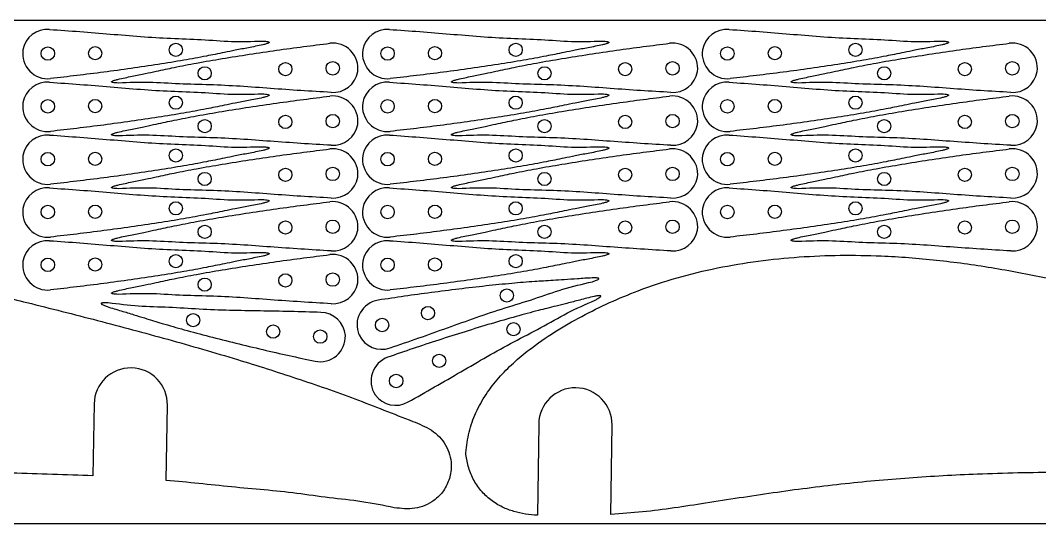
# Model space of a CAD drawing. Header units: millimetres. Extents: x 0 to 1016, y 0 to 152.
# Drawn here: x 208.1 to 517.1, y -0.1 to 152.3 of the extents above; entities that cross this region are included whole.
import ezdxf

# ---------------------------------------------------------------- set-up
doc = ezdxf.new("R2010")
doc.units = ezdxf.units.MM

msp = doc.modelspace()

# ---------------------------------------------------------------- linework, layer by layer
at = {"color": 7, "linetype": 'Continuous', "lineweight": 25}
for p, q in [((1016.02, 152.28), (0.02, 152.28)), ((230.47, 36.11), (230.13, 14.35)), ((252.34, 12.97), (252.7, 35.76)), ((365.26, 30.04), (364.89, 2.4)), ((387.12, 2.66), (387.48, 29.74)), ((0.02, -0.12), (1016.02, -0.12))]:
    msp.add_line(p, q, dxfattribs=at)
for centre, radius in [((255.27, 143.35), 2), ((358.27, 143.35), 2), ((461.27, 143.35), 2), ((216.44, 142.24), 2.04), ((230.81, 142.33), 2), ((319.44, 142.24), 2.04), ((333.81, 142.33), 2), ((422.44, 142.24), 2.04), ((436.81, 142.33), 2), ((288.45, 137.53), 2), ((302.82, 137.78), 2.04), ((391.45, 137.53), 2), ((405.82, 137.78), 2.04), ((494.45, 137.53), 2), ((508.82, 137.78), 2.04), ((264, 136.25), 2), ((367, 136.25), 2), ((470, 136.25), 2), ((216.44, 126.24), 2.04), ((230.81, 126.33), 2), ((255.27, 127.35), 2), ((319.44, 126.24), 2.04), ((333.81, 126.33), 2), ((358.27, 127.35), 2), ((422.44, 126.24), 2.04), ((436.81, 126.33), 2), ((461.27, 127.35), 2), ((302.82, 121.78), 2.04), ((405.82, 121.78), 2.04), ((508.82, 121.78), 2.04), ((264, 120.25), 2), ((288.45, 121.53), 2), ((367, 120.25), 2), ((391.45, 121.53), 2), ((470, 120.25), 2), ((494.45, 121.53), 2), ((216.44, 110.24), 2.04), ((230.81, 110.33), 2), ((255.27, 111.35), 2), ((319.44, 110.24), 2.04), ((333.81, 110.33), 2), ((358.27, 111.35), 2), ((422.44, 110.24), 2.04), ((436.81, 110.33), 2), ((461.27, 111.35), 2), ((264, 104.25), 2), ((288.45, 105.53), 2), ((302.82, 105.78), 2.04), ((367, 104.25), 2), ((391.45, 105.53), 2), ((405.82, 105.78), 2.04), ((470, 104.25), 2), ((494.45, 105.53), 2), ((508.82, 105.78), 2.04), ((216.44, 94.24), 2.04), ((230.81, 94.33), 2), ((255.27, 95.35), 2), ((319.44, 94.24), 2.04), ((333.81, 94.33), 2), ((358.27, 95.35), 2), ((422.44, 94.24), 2.04), ((436.81, 94.33), 2), ((461.27, 95.35), 2), ((264, 88.25), 2), ((288.45, 89.53), 2), ((302.82, 89.78), 2.04), ((367, 88.25), 2), ((391.45, 89.53), 2), ((405.82, 89.78), 2.04), ((470, 88.25), 2), ((494.45, 89.53), 2), ((508.82, 89.78), 2.04), ((255.27, 79.35), 2), ((358.27, 79.35), 2), ((216.44, 78.24), 2.04), ((230.81, 78.33), 2), ((319.44, 78.24), 2.04), ((333.81, 78.33), 2), ((264, 72.25), 2), ((288.45, 73.53), 2), ((302.82, 73.78), 2.04), ((355.59, 68.97), 2), ((331.69, 63.64), 2), ((260.49, 61.47), 2), ((317.78, 60.02), 2.04), ((284.73, 58.03), 2), ((357.59, 58.74), 2), ((299.02, 56.52), 2.04), ((335.06, 49.17), 2), ((322.04, 43.08), 2.04)]:
    msp.add_circle(centre, radius, dxfattribs=at)
for centre, radius, start, end in [((216.39, 141.96), 7.62, 85.548, 169.6925), ((319.39, 141.96), 7.62, 85.548, 169.6925), ((422.39, 141.96), 7.62, 85.548, 169.6925), ((302.82, 137.78), 7.62, 352.4568, 96.8628), ((405.82, 137.78), 7.62, 352.4568, 96.8628), ((508.82, 137.78), 7.62, 352.4568, 96.8628), ((216.44, 142.24), 7.62, 171.8465, 276.2525), ((319.44, 142.24), 7.62, 171.8465, 276.2525), ((422.44, 142.24), 7.62, 171.8465, 276.2525), ((302.86, 138.06), 7.62, 266.1583, 350.3028), ((405.86, 138.06), 7.62, 266.1583, 350.3028), ((508.86, 138.06), 7.62, 266.1583, 350.3028), ((216.39, 125.96), 7.62, 85.548, 169.6925), ((319.39, 125.96), 7.62, 85.548, 169.6925), ((422.39, 125.96), 7.62, 85.548, 169.6925), ((216.44, 126.24), 7.62, 171.8465, 276.2525), ((302.82, 121.78), 7.62, 352.4568, 96.8628), ((319.44, 126.24), 7.62, 171.8465, 276.2525), ((405.82, 121.78), 7.62, 352.4568, 96.8628), ((422.44, 126.24), 7.62, 171.8465, 276.2525), ((508.82, 121.78), 7.62, 352.4568, 96.8628), ((302.86, 122.06), 7.62, 266.1583, 350.3028), ((405.86, 122.06), 7.62, 266.1583, 350.3028), ((508.86, 122.06), 7.62, 266.1583, 350.3028), ((216.39, 109.96), 7.62, 85.548, 169.6925), ((319.39, 109.96), 7.62, 85.548, 169.6925), ((422.39, 109.96), 7.62, 85.548, 169.6925), ((216.44, 110.24), 7.62, 171.8465, 276.2525), ((302.82, 105.78), 7.62, 352.4568, 96.8628), ((319.44, 110.24), 7.62, 171.8465, 276.2525), ((405.82, 105.78), 7.62, 352.4568, 96.8628), ((422.44, 110.24), 7.62, 171.8465, 276.2525), ((508.82, 105.78), 7.62, 352.4568, 96.8628), ((302.86, 106.06), 7.62, 266.1583, 350.3028), ((405.86, 106.06), 7.62, 266.1583, 350.3028), ((508.86, 106.06), 7.62, 266.1583, 350.3028), ((216.39, 93.96), 7.62, 85.548, 169.6925), ((319.39, 93.96), 7.62, 85.548, 169.6925), ((422.39, 93.96), 7.62, 85.548, 169.6925), ((302.82, 89.78), 7.62, 352.4568, 96.8628), ((405.82, 89.78), 7.62, 352.4568, 96.8628), ((508.82, 89.78), 7.62, 352.4568, 96.8628), ((216.44, 94.24), 7.62, 171.8465, 276.2525), ((319.44, 94.24), 7.62, 171.8465, 276.2525), ((422.44, 94.24), 7.62, 171.8465, 276.2525), ((302.86, 90.06), 7.62, 266.1583, 350.3028), ((405.86, 90.06), 7.62, 266.1583, 350.3028), ((508.86, 90.06), 7.62, 266.1583, 350.3028), ((216.39, 77.96), 7.62, 85.548, 169.6925), ((319.39, 77.96), 7.62, 85.548, 169.6925), ((302.82, 73.78), 7.62, 352.4568, 96.8628), ((216.44, 78.24), 7.62, 171.8465, 276.2525), ((319.44, 78.24), 7.62, 171.8465, 276.2525), ((302.86, 74.06), 7.62, 266.1583, 350.3028), ((317.78, 60.02), 7.62, 98.7074, 203.1133), ((299.04, 56.23), 7.62, 4.6233, 88.7678), ((299.02, 56.52), 7.62, 258.0633, 2.4693), ((317.67, 60.28), 7.62, 205.2673, 289.4118), ((322.04, 43.08), 7.62, 109.1642, 213.5702), ((241.59, 35.93), 11.11, 359.1065, 179.1065), ((376.37, 29.89), 11.11, 359.2385, 179.2385), ((321.88, 43.32), 7.62, 215.7242, 299.8687)]:
    msp.add_arc(centre, radius, start, end, dxfattribs=at)
for points, knots in [([(216.98, 149.55), (220.05, 149.34), (226.18, 148.91), (235.37, 148.16), (244.55, 147.37), (253.76, 146.8), (262.97, 146.56), (272.17, 145.75), (278.31, 145.94), (281.39, 146.03)], [0, 0, 0, 0, 0.142858, 0.285744, 0.42862, 0.571443, 0.714311, 0.8572, 1, 1, 1, 1]), ([(319.98, 149.55), (323.05, 149.34), (329.18, 148.91), (338.37, 148.16), (347.55, 147.37), (356.76, 146.8), (365.97, 146.56), (375.17, 145.75), (381.31, 145.94), (384.39, 146.03)], [0, 0, 0, 0, 0.142858, 0.285744, 0.42862, 0.571443, 0.714311, 0.8572, 1, 1, 1, 1]), ([(422.98, 149.55), (426.05, 149.34), (432.18, 148.91), (441.37, 148.16), (450.55, 147.37), (459.76, 146.8), (468.97, 146.56), (478.17, 145.75), (484.31, 145.94), (487.39, 146.03)], [0, 0, 0, 0, 0.142858, 0.285744, 0.42862, 0.571443, 0.714311, 0.8572, 1, 1, 1, 1]), ([(281.39, 146.03), (281.73, 146.01), (282.3, 145.97), (282.98, 145.88), (283.33, 145.79), (283.45, 145.72), (283.49, 145.69), (283.51, 145.65), (283.52, 145.61), (283.51, 145.57), (283.47, 145.52), (283.35, 145.43), (283.07, 145.3), (282.48, 145.1), (280.52, 144.62), (277.38, 144.04), (273.5, 143.27), (270.14, 142.6), (267.23, 142.01), (263.13, 141.19), (257.39, 140.14), (249.77, 138.91), (241.68, 137.71), (233.45, 136.59), (225.31, 135.57), (219.93, 134.96), (217.27, 134.66)], [0, 0, 0, 0, 0.014883, 0.024704, 0.029496, 0.030305, 0.03096, 0.031495, 0.032087, 0.032711, 0.03348, 0.034448, 0.039297, 0.046514, 0.061787, 0.126211, 0.184328, 0.23255, 0.274164, 0.312459, 0.412926, 0.525948, 0.645765, 0.76632, 0.884288, 1, 1, 1, 1]), ([(237.91, 133.29), (237.57, 133.31), (237, 133.34), (236.32, 133.43), (235.97, 133.51), (235.84, 133.58), (235.81, 133.61), (235.78, 133.65), (235.77, 133.69), (235.79, 133.73), (235.82, 133.78), (235.94, 133.87), (236.22, 134), (236.81, 134.21), (238.77, 134.71), (241.9, 135.33), (245.77, 136.14), (249.12, 136.85), (252.03, 137.47), (256.11, 138.33), (261.84, 139.44), (269.45, 140.75), (277.53, 142.03), (285.74, 143.24), (293.88, 144.35), (299.25, 145.01), (301.91, 145.34)], [0, 0, 0, 0, 0.0148832, 0.0247036, 0.0294962, 0.0303048, 0.0309601, 0.031495, 0.0320868, 0.0327112, 0.0334803, 0.034448, 0.0392967, 0.0465143, 0.0617866, 0.1262107, 0.1843285, 0.2325499, 0.2741638, 0.3124586, 0.4129258, 0.5259483, 0.645765, 0.7663204, 0.8842882, 1, 1, 1, 1]), ([(384.39, 146.03), (384.73, 146.01), (385.3, 145.97), (385.98, 145.88), (386.33, 145.79), (386.45, 145.72), (386.49, 145.69), (386.51, 145.65), (386.52, 145.61), (386.51, 145.57), (386.47, 145.52), (386.35, 145.43), (386.07, 145.3), (385.48, 145.1), (383.52, 144.62), (380.38, 144.04), (376.5, 143.27), (373.14, 142.6), (370.23, 142.01), (366.13, 141.19), (360.39, 140.14), (352.77, 138.91), (344.68, 137.71), (336.45, 136.59), (328.31, 135.57), (322.93, 134.96), (320.27, 134.66)], [0, 0, 0, 0, 0.014883, 0.024704, 0.029496, 0.030305, 0.03096, 0.031495, 0.032087, 0.032711, 0.03348, 0.034448, 0.039297, 0.046514, 0.061787, 0.126211, 0.184328, 0.23255, 0.274164, 0.312459, 0.412926, 0.525948, 0.645765, 0.76632, 0.884288, 1, 1, 1, 1]), ([(340.91, 133.29), (340.57, 133.31), (340, 133.34), (339.32, 133.43), (338.97, 133.51), (338.84, 133.58), (338.81, 133.61), (338.78, 133.65), (338.77, 133.69), (338.79, 133.73), (338.82, 133.78), (338.94, 133.87), (339.22, 134), (339.81, 134.21), (341.77, 134.71), (344.9, 135.33), (348.77, 136.14), (352.12, 136.85), (355.03, 137.47), (359.11, 138.33), (364.84, 139.44), (372.45, 140.75), (380.53, 142.03), (388.74, 143.24), (396.88, 144.35), (402.25, 145.01), (404.91, 145.34)], [0, 0, 0, 0, 0.0148832, 0.0247036, 0.0294962, 0.0303048, 0.0309601, 0.031495, 0.0320868, 0.0327112, 0.0334803, 0.034448, 0.0392967, 0.0465143, 0.0617866, 0.1262107, 0.1843285, 0.2325499, 0.2741638, 0.3124586, 0.4129258, 0.5259483, 0.645765, 0.7663204, 0.8842882, 1, 1, 1, 1]), ([(487.39, 146.03), (487.73, 146.01), (488.3, 145.97), (488.98, 145.88), (489.33, 145.79), (489.45, 145.72), (489.49, 145.69), (489.51, 145.65), (489.52, 145.61), (489.51, 145.57), (489.47, 145.52), (489.35, 145.43), (489.07, 145.3), (488.48, 145.1), (486.52, 144.62), (483.38, 144.04), (479.5, 143.27), (476.14, 142.6), (473.23, 142.01), (469.13, 141.19), (463.39, 140.14), (455.77, 138.91), (447.68, 137.71), (439.45, 136.59), (431.31, 135.57), (425.93, 134.96), (423.27, 134.66)], [0, 0, 0, 0, 0.014883, 0.024704, 0.029496, 0.030305, 0.03096, 0.031495, 0.032087, 0.032711, 0.03348, 0.034448, 0.039297, 0.046514, 0.061787, 0.126211, 0.184328, 0.23255, 0.274164, 0.312459, 0.412926, 0.525948, 0.645765, 0.76632, 0.884288, 1, 1, 1, 1]), ([(443.91, 133.29), (443.57, 133.31), (443, 133.34), (442.32, 133.43), (441.97, 133.51), (441.84, 133.58), (441.81, 133.61), (441.78, 133.65), (441.77, 133.69), (441.79, 133.73), (441.82, 133.78), (441.94, 133.87), (442.22, 134), (442.81, 134.21), (444.77, 134.71), (447.9, 135.33), (451.77, 136.14), (455.12, 136.85), (458.03, 137.47), (462.11, 138.33), (467.84, 139.44), (475.45, 140.75), (483.53, 142.03), (491.74, 143.24), (499.88, 144.35), (505.25, 145.01), (507.91, 145.34)], [0, 0, 0, 0, 0.014883, 0.024704, 0.029496, 0.030305, 0.03096, 0.031495, 0.032087, 0.032711, 0.03348, 0.034448, 0.039297, 0.046514, 0.061787, 0.126211, 0.184328, 0.23255, 0.274164, 0.312459, 0.412926, 0.525948, 0.645765, 0.76632, 0.884288, 1, 1, 1, 1]), ([(216.98, 133.55), (220.05, 133.34), (226.18, 132.91), (235.37, 132.16), (244.55, 131.37), (253.76, 130.8), (262.97, 130.56), (272.17, 129.75), (278.31, 129.94), (281.39, 130.03)], [0, 0, 0, 0, 0.142858, 0.285744, 0.42862, 0.571443, 0.714311, 0.8572, 1, 1, 1, 1]), ([(302.35, 130.46), (299.28, 130.64), (293.15, 131), (283.95, 131.65), (274.76, 132.35), (265.55, 132.81), (256.33, 132.96), (247.13, 133.67), (240.98, 133.42), (237.91, 133.29)], [0, 0, 0, 0, 0.142858, 0.285744, 0.42862, 0.571443, 0.714311, 0.8572, 1, 1, 1, 1]), ([(319.98, 133.55), (323.05, 133.34), (329.18, 132.91), (338.37, 132.16), (347.55, 131.37), (356.76, 130.8), (365.97, 130.56), (375.17, 129.75), (381.31, 129.94), (384.39, 130.03)], [0, 0, 0, 0, 0.142858, 0.285744, 0.42862, 0.571443, 0.714311, 0.8572, 1, 1, 1, 1]), ([(405.35, 130.46), (402.28, 130.64), (396.15, 131), (386.95, 131.65), (377.76, 132.35), (368.55, 132.81), (359.33, 132.96), (350.13, 133.67), (343.98, 133.42), (340.91, 133.29)], [0, 0, 0, 0, 0.142858, 0.285744, 0.42862, 0.571443, 0.714311, 0.8572, 1, 1, 1, 1]), ([(422.98, 133.55), (426.05, 133.34), (432.18, 132.91), (441.37, 132.16), (450.55, 131.37), (459.76, 130.8), (468.97, 130.56), (478.17, 129.75), (484.31, 129.94), (487.39, 130.03)], [0, 0, 0, 0, 0.142858, 0.285744, 0.42862, 0.571443, 0.714311, 0.8572, 1, 1, 1, 1]), ([(508.35, 130.46), (505.28, 130.64), (499.15, 131), (489.95, 131.65), (480.76, 132.35), (471.55, 132.81), (462.33, 132.96), (453.13, 133.67), (446.98, 133.42), (443.91, 133.29)], [0, 0, 0, 0, 0.142858, 0.285744, 0.42862, 0.571443, 0.714311, 0.8572, 1, 1, 1, 1]), ([(281.39, 130.03), (281.73, 130.01), (282.3, 129.97), (282.98, 129.88), (283.33, 129.79), (283.45, 129.72), (283.49, 129.69), (283.51, 129.65), (283.52, 129.61), (283.51, 129.57), (283.47, 129.52), (283.35, 129.43), (283.07, 129.3), (282.48, 129.1), (280.52, 128.62), (277.38, 128.04), (273.5, 127.27), (270.14, 126.6), (267.23, 126.01), (263.13, 125.19), (257.39, 124.14), (249.77, 122.91), (241.68, 121.71), (233.45, 120.59), (225.31, 119.57), (219.93, 118.96), (217.27, 118.66)], [0, 0, 0, 0, 0.014883, 0.024704, 0.029496, 0.030305, 0.03096, 0.031495, 0.032087, 0.032711, 0.03348, 0.034448, 0.039297, 0.046514, 0.061787, 0.126211, 0.184328, 0.23255, 0.274164, 0.312459, 0.412926, 0.525948, 0.645765, 0.76632, 0.884288, 1, 1, 1, 1]), ([(384.39, 130.03), (384.73, 130.01), (385.3, 129.97), (385.98, 129.88), (386.33, 129.79), (386.45, 129.72), (386.49, 129.69), (386.51, 129.65), (386.52, 129.61), (386.51, 129.57), (386.47, 129.52), (386.35, 129.43), (386.07, 129.3), (385.48, 129.1), (383.52, 128.62), (380.38, 128.04), (376.5, 127.27), (373.14, 126.6), (370.23, 126.01), (366.13, 125.19), (360.39, 124.14), (352.77, 122.91), (344.68, 121.71), (336.45, 120.59), (328.31, 119.57), (322.93, 118.96), (320.27, 118.66)], [0, 0, 0, 0, 0.014883, 0.024704, 0.029496, 0.030305, 0.03096, 0.031495, 0.032087, 0.032711, 0.03348, 0.034448, 0.039297, 0.046514, 0.061787, 0.126211, 0.184328, 0.23255, 0.274164, 0.312459, 0.412926, 0.525948, 0.645765, 0.76632, 0.884288, 1, 1, 1, 1]), ([(487.39, 130.03), (487.73, 130.01), (488.3, 129.97), (488.98, 129.88), (489.33, 129.79), (489.45, 129.72), (489.49, 129.69), (489.51, 129.65), (489.52, 129.61), (489.51, 129.57), (489.47, 129.52), (489.35, 129.43), (489.07, 129.3), (488.48, 129.1), (486.52, 128.62), (483.38, 128.04), (479.5, 127.27), (476.14, 126.6), (473.23, 126.01), (469.13, 125.19), (463.39, 124.14), (455.77, 122.91), (447.68, 121.71), (439.45, 120.59), (431.31, 119.57), (425.93, 118.96), (423.27, 118.66)], [0, 0, 0, 0, 0.014883, 0.024704, 0.029496, 0.030305, 0.03096, 0.031495, 0.032087, 0.032711, 0.03348, 0.034448, 0.039297, 0.046514, 0.061787, 0.126211, 0.184328, 0.23255, 0.274164, 0.312459, 0.412926, 0.525948, 0.645765, 0.76632, 0.884288, 1, 1, 1, 1]), ([(237.91, 117.29), (237.57, 117.31), (237, 117.34), (236.32, 117.43), (235.97, 117.51), (235.84, 117.58), (235.81, 117.61), (235.78, 117.65), (235.77, 117.69), (235.79, 117.73), (235.82, 117.78), (235.94, 117.87), (236.22, 118), (236.81, 118.21), (238.77, 118.71), (241.9, 119.33), (245.77, 120.14), (249.12, 120.85), (252.03, 121.47), (256.11, 122.33), (261.84, 123.44), (269.45, 124.75), (277.53, 126.03), (285.74, 127.24), (293.88, 128.35), (299.25, 129.01), (301.91, 129.34)], [0, 0, 0, 0, 0.0148832, 0.0247036, 0.0294962, 0.0303048, 0.0309601, 0.031495, 0.0320868, 0.0327112, 0.0334803, 0.034448, 0.0392967, 0.0465143, 0.0617866, 0.1262107, 0.1843285, 0.2325499, 0.2741638, 0.3124586, 0.4129258, 0.5259483, 0.645765, 0.7663204, 0.8842882, 1, 1, 1, 1]), ([(340.91, 117.29), (340.57, 117.31), (340, 117.34), (339.32, 117.43), (338.97, 117.51), (338.84, 117.58), (338.81, 117.61), (338.78, 117.65), (338.77, 117.69), (338.79, 117.73), (338.82, 117.78), (338.94, 117.87), (339.22, 118), (339.81, 118.21), (341.77, 118.71), (344.9, 119.33), (348.77, 120.14), (352.12, 120.85), (355.03, 121.47), (359.11, 122.33), (364.84, 123.44), (372.45, 124.75), (380.53, 126.03), (388.74, 127.24), (396.88, 128.35), (402.25, 129.01), (404.91, 129.34)], [0, 0, 0, 0, 0.0148832, 0.0247036, 0.0294962, 0.0303048, 0.0309601, 0.031495, 0.0320868, 0.0327112, 0.0334803, 0.034448, 0.0392967, 0.0465143, 0.0617866, 0.1262107, 0.1843285, 0.2325499, 0.2741638, 0.3124586, 0.4129258, 0.5259483, 0.645765, 0.7663204, 0.8842882, 1, 1, 1, 1]), ([(443.91, 117.29), (443.57, 117.31), (443, 117.34), (442.32, 117.43), (441.97, 117.51), (441.84, 117.58), (441.81, 117.61), (441.78, 117.65), (441.77, 117.69), (441.79, 117.73), (441.82, 117.78), (441.94, 117.87), (442.22, 118), (442.81, 118.21), (444.77, 118.71), (447.9, 119.33), (451.77, 120.14), (455.12, 120.85), (458.03, 121.47), (462.11, 122.33), (467.84, 123.44), (475.45, 124.75), (483.53, 126.03), (491.74, 127.24), (499.88, 128.35), (505.25, 129.01), (507.91, 129.34)], [0, 0, 0, 0, 0.014883, 0.024704, 0.029496, 0.030305, 0.03096, 0.031495, 0.032087, 0.032711, 0.03348, 0.034448, 0.039297, 0.046514, 0.061787, 0.126211, 0.184328, 0.23255, 0.274164, 0.312459, 0.412926, 0.525948, 0.645765, 0.76632, 0.884288, 1, 1, 1, 1]), ([(216.98, 117.55), (220.05, 117.34), (226.18, 116.91), (235.37, 116.16), (244.55, 115.37), (253.76, 114.8), (262.97, 114.56), (272.17, 113.75), (278.31, 113.94), (281.39, 114.03)], [0, 0, 0, 0, 0.142858, 0.285744, 0.42862, 0.571443, 0.714311, 0.8572, 1, 1, 1, 1]), ([(302.35, 114.46), (299.28, 114.64), (293.15, 115), (283.95, 115.65), (274.76, 116.35), (265.55, 116.81), (256.33, 116.96), (247.13, 117.67), (240.98, 117.42), (237.91, 117.29)], [0, 0, 0, 0, 0.142858, 0.285744, 0.42862, 0.571443, 0.714311, 0.8572, 1, 1, 1, 1]), ([(319.98, 117.55), (323.05, 117.34), (329.18, 116.91), (338.37, 116.16), (347.55, 115.37), (356.76, 114.8), (365.97, 114.56), (375.17, 113.75), (381.31, 113.94), (384.39, 114.03)], [0, 0, 0, 0, 0.142858, 0.285744, 0.42862, 0.571443, 0.714311, 0.8572, 1, 1, 1, 1]), ([(405.35, 114.46), (402.28, 114.64), (396.15, 115), (386.95, 115.65), (377.76, 116.35), (368.55, 116.81), (359.33, 116.96), (350.13, 117.67), (343.98, 117.42), (340.91, 117.29)], [0, 0, 0, 0, 0.142858, 0.285744, 0.42862, 0.571443, 0.714311, 0.8572, 1, 1, 1, 1]), ([(422.98, 117.55), (426.05, 117.34), (432.18, 116.91), (441.37, 116.16), (450.55, 115.37), (459.76, 114.8), (468.97, 114.56), (478.17, 113.75), (484.31, 113.94), (487.39, 114.03)], [0, 0, 0, 0, 0.142858, 0.285744, 0.42862, 0.571443, 0.714311, 0.8572, 1, 1, 1, 1]), ([(508.35, 114.46), (505.28, 114.64), (499.15, 115), (489.95, 115.65), (480.76, 116.35), (471.55, 116.81), (462.33, 116.96), (453.13, 117.67), (446.98, 117.42), (443.91, 117.29)], [0, 0, 0, 0, 0.142858, 0.285744, 0.42862, 0.571443, 0.714311, 0.8572, 1, 1, 1, 1]), ([(281.39, 114.03), (281.73, 114.01), (282.3, 113.97), (282.98, 113.88), (283.33, 113.79), (283.45, 113.72), (283.49, 113.69), (283.51, 113.65), (283.52, 113.61), (283.51, 113.57), (283.47, 113.52), (283.35, 113.43), (283.07, 113.3), (282.48, 113.1), (280.52, 112.62), (277.38, 112.04), (273.5, 111.27), (270.14, 110.6), (267.23, 110.01), (263.13, 109.19), (257.39, 108.14), (249.77, 106.91), (241.68, 105.71), (233.45, 104.59), (225.31, 103.57), (219.93, 102.96), (217.27, 102.66)], [0, 0, 0, 0, 0.014883, 0.024704, 0.029496, 0.030305, 0.03096, 0.031495, 0.032087, 0.032711, 0.03348, 0.034448, 0.039297, 0.046514, 0.061787, 0.126211, 0.184328, 0.23255, 0.274164, 0.312459, 0.412926, 0.525948, 0.645765, 0.76632, 0.884288, 1, 1, 1, 1]), ([(237.91, 101.29), (237.57, 101.31), (237, 101.34), (236.32, 101.43), (235.97, 101.51), (235.84, 101.58), (235.81, 101.61), (235.78, 101.65), (235.77, 101.69), (235.79, 101.73), (235.82, 101.78), (235.94, 101.87), (236.22, 102), (236.81, 102.21), (238.77, 102.71), (241.9, 103.33), (245.77, 104.14), (249.12, 104.85), (252.03, 105.47), (256.11, 106.33), (261.84, 107.44), (269.45, 108.75), (277.53, 110.03), (285.74, 111.24), (293.88, 112.35), (299.25, 113.01), (301.91, 113.34)], [0, 0, 0, 0, 0.0148832, 0.0247036, 0.0294962, 0.0303048, 0.0309601, 0.031495, 0.0320868, 0.0327112, 0.0334803, 0.034448, 0.0392967, 0.0465143, 0.0617866, 0.1262107, 0.1843285, 0.2325499, 0.2741638, 0.3124586, 0.4129258, 0.5259483, 0.645765, 0.7663204, 0.8842882, 1, 1, 1, 1]), ([(384.39, 114.03), (384.73, 114.01), (385.3, 113.97), (385.98, 113.88), (386.33, 113.79), (386.45, 113.72), (386.49, 113.69), (386.51, 113.65), (386.52, 113.61), (386.51, 113.57), (386.47, 113.52), (386.35, 113.43), (386.07, 113.3), (385.48, 113.1), (383.52, 112.62), (380.38, 112.04), (376.5, 111.27), (373.14, 110.6), (370.23, 110.01), (366.13, 109.19), (360.39, 108.14), (352.77, 106.91), (344.68, 105.71), (336.45, 104.59), (328.31, 103.57), (322.93, 102.96), (320.27, 102.66)], [0, 0, 0, 0, 0.014883, 0.024704, 0.029496, 0.030305, 0.03096, 0.031495, 0.032087, 0.032711, 0.03348, 0.034448, 0.039297, 0.046514, 0.061787, 0.126211, 0.184328, 0.23255, 0.274164, 0.312459, 0.412926, 0.525948, 0.645765, 0.76632, 0.884288, 1, 1, 1, 1]), ([(340.91, 101.29), (340.57, 101.31), (340, 101.34), (339.32, 101.43), (338.97, 101.51), (338.84, 101.58), (338.81, 101.61), (338.78, 101.65), (338.77, 101.69), (338.79, 101.73), (338.82, 101.78), (338.94, 101.87), (339.22, 102), (339.81, 102.21), (341.77, 102.71), (344.9, 103.33), (348.77, 104.14), (352.12, 104.85), (355.03, 105.47), (359.11, 106.33), (364.84, 107.44), (372.45, 108.75), (380.53, 110.03), (388.74, 111.24), (396.88, 112.35), (402.25, 113.01), (404.91, 113.34)], [0, 0, 0, 0, 0.0148832, 0.0247036, 0.0294962, 0.0303048, 0.0309601, 0.031495, 0.0320868, 0.0327112, 0.0334803, 0.034448, 0.0392967, 0.0465143, 0.0617866, 0.1262107, 0.1843285, 0.2325499, 0.2741638, 0.3124586, 0.4129258, 0.5259483, 0.645765, 0.7663204, 0.8842882, 1, 1, 1, 1]), ([(487.39, 114.03), (487.73, 114.01), (488.3, 113.97), (488.98, 113.88), (489.33, 113.79), (489.45, 113.72), (489.49, 113.69), (489.51, 113.65), (489.52, 113.61), (489.51, 113.57), (489.47, 113.52), (489.35, 113.43), (489.07, 113.3), (488.48, 113.1), (486.52, 112.62), (483.38, 112.04), (479.5, 111.27), (476.14, 110.6), (473.23, 110.01), (469.13, 109.19), (463.39, 108.14), (455.77, 106.91), (447.68, 105.71), (439.45, 104.59), (431.31, 103.57), (425.93, 102.96), (423.27, 102.66)], [0, 0, 0, 0, 0.014883, 0.024704, 0.029496, 0.030305, 0.03096, 0.031495, 0.032087, 0.032711, 0.03348, 0.034448, 0.039297, 0.046514, 0.061787, 0.126211, 0.184328, 0.23255, 0.274164, 0.312459, 0.412926, 0.525948, 0.645765, 0.76632, 0.884288, 1, 1, 1, 1]), ([(443.91, 101.29), (443.57, 101.31), (443, 101.34), (442.32, 101.43), (441.97, 101.51), (441.84, 101.58), (441.81, 101.61), (441.78, 101.65), (441.77, 101.69), (441.79, 101.73), (441.82, 101.78), (441.94, 101.87), (442.22, 102), (442.81, 102.21), (444.77, 102.71), (447.9, 103.33), (451.77, 104.14), (455.12, 104.85), (458.03, 105.47), (462.11, 106.33), (467.84, 107.44), (475.45, 108.75), (483.53, 110.03), (491.74, 111.24), (499.88, 112.35), (505.25, 113.01), (507.91, 113.34)], [0, 0, 0, 0, 0.014883, 0.024704, 0.029496, 0.030305, 0.03096, 0.031495, 0.032087, 0.032711, 0.03348, 0.034448, 0.039297, 0.046514, 0.061787, 0.126211, 0.184328, 0.23255, 0.274164, 0.312459, 0.412926, 0.525948, 0.645765, 0.76632, 0.884288, 1, 1, 1, 1]), ([(216.98, 101.55), (220.05, 101.34), (226.18, 100.91), (235.37, 100.16), (244.55, 99.37), (253.76, 98.8), (262.97, 98.56), (272.17, 97.75), (278.31, 97.94), (281.39, 98.03)], [0, 0, 0, 0, 0.142858, 0.285744, 0.42862, 0.571443, 0.714311, 0.8572, 1, 1, 1, 1]), ([(302.35, 98.46), (299.28, 98.64), (293.15, 99), (283.95, 99.65), (274.76, 100.35), (265.55, 100.81), (256.33, 100.96), (247.13, 101.67), (240.98, 101.42), (237.91, 101.29)], [0, 0, 0, 0, 0.142858, 0.285744, 0.42862, 0.571443, 0.714311, 0.8572, 1, 1, 1, 1]), ([(319.98, 101.55), (323.05, 101.34), (329.18, 100.91), (338.37, 100.16), (347.55, 99.37), (356.76, 98.8), (365.97, 98.56), (375.17, 97.75), (381.31, 97.94), (384.39, 98.03)], [0, 0, 0, 0, 0.142858, 0.285744, 0.42862, 0.571443, 0.714311, 0.8572, 1, 1, 1, 1]), ([(405.35, 98.46), (402.28, 98.64), (396.15, 99), (386.95, 99.65), (377.76, 100.35), (368.55, 100.81), (359.33, 100.96), (350.13, 101.67), (343.98, 101.42), (340.91, 101.29)], [0, 0, 0, 0, 0.142858, 0.285744, 0.42862, 0.571443, 0.714311, 0.8572, 1, 1, 1, 1]), ([(422.98, 101.55), (426.05, 101.34), (432.18, 100.91), (441.37, 100.16), (450.55, 99.37), (459.76, 98.8), (468.97, 98.56), (478.17, 97.75), (484.31, 97.94), (487.39, 98.03)], [0, 0, 0, 0, 0.142858, 0.285744, 0.42862, 0.571443, 0.714311, 0.8572, 1, 1, 1, 1]), ([(508.35, 98.46), (505.28, 98.64), (499.15, 99), (489.95, 99.65), (480.76, 100.35), (471.55, 100.81), (462.33, 100.96), (453.13, 101.67), (446.98, 101.42), (443.91, 101.29)], [0, 0, 0, 0, 0.142858, 0.285744, 0.42862, 0.571443, 0.714311, 0.8572, 1, 1, 1, 1]), ([(281.39, 98.03), (281.73, 98.01), (282.3, 97.97), (282.98, 97.88), (283.33, 97.79), (283.45, 97.72), (283.49, 97.69), (283.51, 97.65), (283.52, 97.61), (283.51, 97.57), (283.47, 97.52), (283.35, 97.43), (283.07, 97.3), (282.48, 97.1), (280.52, 96.62), (277.38, 96.04), (273.5, 95.27), (270.14, 94.6), (267.23, 94.01), (263.13, 93.19), (257.39, 92.14), (249.77, 90.91), (241.68, 89.71), (233.45, 88.59), (225.31, 87.57), (219.93, 86.96), (217.27, 86.66)], [0, 0, 0, 0, 0.014883, 0.024704, 0.029496, 0.030305, 0.03096, 0.031495, 0.032087, 0.032711, 0.03348, 0.034448, 0.039297, 0.046514, 0.061787, 0.126211, 0.184328, 0.23255, 0.274164, 0.312459, 0.412926, 0.525948, 0.645765, 0.76632, 0.884288, 1, 1, 1, 1]), ([(237.91, 85.29), (237.57, 85.31), (237, 85.34), (236.32, 85.43), (235.97, 85.51), (235.84, 85.58), (235.81, 85.61), (235.78, 85.65), (235.77, 85.69), (235.79, 85.73), (235.82, 85.78), (235.94, 85.87), (236.22, 86), (236.81, 86.21), (238.77, 86.71), (241.9, 87.33), (245.77, 88.14), (249.12, 88.85), (252.03, 89.47), (256.11, 90.33), (261.84, 91.44), (269.45, 92.75), (277.53, 94.03), (285.74, 95.24), (293.88, 96.35), (299.25, 97.01), (301.91, 97.34)], [0, 0, 0, 0, 0.0148832, 0.0247036, 0.0294962, 0.0303048, 0.0309601, 0.031495, 0.0320868, 0.0327112, 0.0334803, 0.034448, 0.0392967, 0.0465143, 0.0617866, 0.1262107, 0.1843285, 0.2325499, 0.2741638, 0.3124586, 0.4129258, 0.5259483, 0.645765, 0.7663204, 0.8842882, 1, 1, 1, 1]), ([(384.39, 98.03), (384.73, 98.01), (385.3, 97.97), (385.98, 97.88), (386.33, 97.79), (386.45, 97.72), (386.49, 97.69), (386.51, 97.65), (386.52, 97.61), (386.51, 97.57), (386.47, 97.52), (386.35, 97.43), (386.07, 97.3), (385.48, 97.1), (383.52, 96.62), (380.38, 96.04), (376.5, 95.27), (373.14, 94.6), (370.23, 94.01), (366.13, 93.19), (360.39, 92.14), (352.77, 90.91), (344.68, 89.71), (336.45, 88.59), (328.31, 87.57), (322.93, 86.96), (320.27, 86.66)], [0, 0, 0, 0, 0.014883, 0.024704, 0.029496, 0.030305, 0.03096, 0.031495, 0.032087, 0.032711, 0.03348, 0.034448, 0.039297, 0.046514, 0.061787, 0.126211, 0.184328, 0.23255, 0.274164, 0.312459, 0.412926, 0.525948, 0.645765, 0.76632, 0.884288, 1, 1, 1, 1]), ([(340.91, 85.29), (340.57, 85.31), (340, 85.34), (339.32, 85.43), (338.97, 85.51), (338.84, 85.58), (338.81, 85.61), (338.78, 85.65), (338.77, 85.69), (338.79, 85.73), (338.82, 85.78), (338.94, 85.87), (339.22, 86), (339.81, 86.21), (341.77, 86.71), (344.9, 87.33), (348.77, 88.14), (352.12, 88.85), (355.03, 89.47), (359.11, 90.33), (364.84, 91.44), (372.45, 92.75), (380.53, 94.03), (388.74, 95.24), (396.88, 96.35), (402.25, 97.01), (404.91, 97.34)], [0, 0, 0, 0, 0.0148832, 0.0247036, 0.0294962, 0.0303048, 0.0309601, 0.031495, 0.0320868, 0.0327112, 0.0334803, 0.034448, 0.0392967, 0.0465143, 0.0617866, 0.1262107, 0.1843285, 0.2325499, 0.2741638, 0.3124586, 0.4129258, 0.5259483, 0.645765, 0.7663204, 0.8842882, 1, 1, 1, 1]), ([(487.39, 98.03), (487.73, 98.01), (488.3, 97.97), (488.98, 97.88), (489.33, 97.79), (489.45, 97.72), (489.49, 97.69), (489.51, 97.65), (489.52, 97.61), (489.51, 97.57), (489.47, 97.52), (489.35, 97.43), (489.07, 97.3), (488.48, 97.1), (486.52, 96.62), (483.38, 96.04), (479.5, 95.27), (476.14, 94.6), (473.23, 94.01), (469.13, 93.19), (463.39, 92.14), (455.77, 90.91), (447.68, 89.71), (439.45, 88.59), (431.31, 87.57), (425.93, 86.96), (423.27, 86.66)], [0, 0, 0, 0, 0.014883, 0.024704, 0.029496, 0.030305, 0.03096, 0.031495, 0.032087, 0.032711, 0.03348, 0.034448, 0.039297, 0.046514, 0.061787, 0.126211, 0.184328, 0.23255, 0.274164, 0.312459, 0.412926, 0.525948, 0.645765, 0.76632, 0.884288, 1, 1, 1, 1]), ([(443.91, 85.29), (443.57, 85.31), (443, 85.34), (442.32, 85.43), (441.97, 85.51), (441.84, 85.58), (441.81, 85.61), (441.78, 85.65), (441.77, 85.69), (441.79, 85.73), (441.82, 85.78), (441.94, 85.87), (442.22, 86), (442.81, 86.21), (444.77, 86.71), (447.9, 87.33), (451.77, 88.14), (455.12, 88.85), (458.03, 89.47), (462.11, 90.33), (467.84, 91.44), (475.45, 92.75), (483.53, 94.03), (491.74, 95.24), (499.88, 96.35), (505.25, 97.01), (507.91, 97.34)], [0, 0, 0, 0, 0.014883, 0.024704, 0.029496, 0.030305, 0.03096, 0.031495, 0.032087, 0.032711, 0.03348, 0.034448, 0.039297, 0.046514, 0.061787, 0.126211, 0.184328, 0.23255, 0.274164, 0.312459, 0.412926, 0.525948, 0.645765, 0.76632, 0.884288, 1, 1, 1, 1]), ([(216.98, 85.55), (220.05, 85.34), (226.18, 84.91), (235.37, 84.16), (244.55, 83.37), (253.76, 82.8), (262.97, 82.56), (272.17, 81.75), (278.31, 81.94), (281.39, 82.03)], [0, 0, 0, 0, 0.142858, 0.285744, 0.42862, 0.571443, 0.714311, 0.8572, 1, 1, 1, 1]), ([(302.35, 82.46), (299.28, 82.64), (293.15, 83), (283.95, 83.65), (274.76, 84.35), (265.55, 84.81), (256.33, 84.96), (247.13, 85.67), (240.98, 85.42), (237.91, 85.29)], [0, 0, 0, 0, 0.142858, 0.285744, 0.42862, 0.571443, 0.714311, 0.8572, 1, 1, 1, 1]), ([(319.98, 85.55), (323.05, 85.34), (329.18, 84.91), (338.37, 84.16), (347.55, 83.37), (356.76, 82.8), (365.97, 82.56), (375.17, 81.75), (381.31, 81.94), (384.39, 82.03)], [0, 0, 0, 0, 0.142858, 0.285744, 0.42862, 0.571443, 0.714311, 0.8572, 1, 1, 1, 1]), ([(405.35, 82.46), (402.28, 82.64), (396.15, 83), (386.95, 83.65), (377.76, 84.35), (368.55, 84.81), (359.33, 84.96), (350.13, 85.67), (343.98, 85.42), (340.91, 85.29)], [0, 0, 0, 0, 0.142858, 0.285744, 0.42862, 0.571443, 0.714311, 0.8572, 1, 1, 1, 1]), ([(508.35, 82.46), (505.28, 82.64), (499.15, 83), (489.95, 83.65), (480.76, 84.35), (471.55, 84.81), (462.33, 84.96), (453.13, 85.67), (446.98, 85.42), (443.91, 85.29)], [0, 0, 0, 0, 0.142858, 0.285744, 0.42862, 0.571443, 0.714311, 0.8572, 1, 1, 1, 1]), ([(1.22, 21.79), (1.5, 23.88), (2.06, 28.04), (4.22, 34.01), (7.31, 39.53), (11.22, 44.52), (15.68, 48.98), (21.33, 53.69), (28.26, 58.42), (36.45, 63.1), (44.9, 67.24), (54.53, 71.21), (65.43, 74.79), (77.62, 77.72), (89.99, 79.76), (102.43, 80.97), (114.88, 81.44), (128.77, 81.19), (144.1, 79.99), (160.78, 77.63), (177.32, 74.44), (193.75, 70.78), (211.81, 66.46), (231.49, 61.44), (252.8, 55.77), (272.93, 49.96), (291.85, 43.92), (306.67, 38.87), (318.31, 34.24), (325.13, 31.62), (329.98, 29.68), (332.78, 28.24), (335.22, 26.24), (337.12, 23.71), (338.35, 20.81), (338.9, 17.35), (338.41, 13.5), (336.56, 9.71), (333.83, 6.95), (330.77, 5.25), (327.72, 4.42), (324.57, 4.3), (322.49, 4.56), (321.45, 4.68)], [0, 0, 0, 0, 0.015715, 0.031385, 0.04717, 0.062874, 0.078666, 0.094344, 0.117829, 0.141426, 0.164891, 0.18824, 0.219352, 0.250636, 0.281995, 0.313127, 0.344163, 0.375212, 0.417103, 0.459192, 0.501205, 0.543199, 0.5852, 0.64022, 0.695247, 0.75023, 0.797068, 0.843917, 0.867374, 0.890831, 0.89865, 0.906448, 0.914284, 0.922071, 0.929874, 0.937662, 0.948026, 0.958391, 0.968756, 0.97654, 0.984348, 0.992155, 1, 1, 1, 1]), ([(281.39, 82.03), (281.73, 82.01), (282.3, 81.97), (282.98, 81.88), (283.33, 81.79), (283.45, 81.72), (283.49, 81.69), (283.51, 81.65), (283.52, 81.61), (283.51, 81.57), (283.47, 81.52), (283.35, 81.43), (283.07, 81.3), (282.48, 81.1), (280.52, 80.62), (277.38, 80.04), (273.5, 79.27), (270.14, 78.6), (267.23, 78.01), (263.13, 77.19), (257.39, 76.14), (249.77, 74.91), (241.68, 73.71), (233.45, 72.59), (225.31, 71.57), (219.93, 70.96), (217.27, 70.66)], [0, 0, 0, 0, 0.014883, 0.024704, 0.029496, 0.030305, 0.03096, 0.031495, 0.032087, 0.032711, 0.03348, 0.034448, 0.039297, 0.046514, 0.061787, 0.126211, 0.184328, 0.23255, 0.274164, 0.312459, 0.412926, 0.525948, 0.645765, 0.76632, 0.884288, 1, 1, 1, 1]), ([(237.91, 69.29), (237.57, 69.31), (237, 69.34), (236.32, 69.43), (235.97, 69.51), (235.84, 69.58), (235.81, 69.61), (235.78, 69.65), (235.77, 69.69), (235.79, 69.73), (235.82, 69.78), (235.94, 69.87), (236.22, 70), (236.81, 70.21), (238.77, 70.71), (241.9, 71.33), (245.77, 72.14), (249.12, 72.85), (252.03, 73.47), (256.11, 74.33), (261.84, 75.44), (269.45, 76.75), (277.53, 78.03), (285.74, 79.24), (293.88, 80.35), (299.25, 81.01), (301.91, 81.34)], [0, 0, 0, 0, 0.0148832, 0.0247036, 0.0294962, 0.0303048, 0.0309601, 0.031495, 0.0320868, 0.0327112, 0.0334803, 0.034448, 0.0392967, 0.0465143, 0.0617866, 0.1262107, 0.1843285, 0.2325499, 0.2741638, 0.3124586, 0.4129258, 0.5259483, 0.645765, 0.7663204, 0.8842882, 1, 1, 1, 1]), ([(384.39, 82.03), (384.73, 82.01), (385.3, 81.97), (385.98, 81.88), (386.33, 81.79), (386.45, 81.72), (386.49, 81.69), (386.51, 81.65), (386.52, 81.61), (386.51, 81.57), (386.47, 81.52), (386.35, 81.43), (386.07, 81.3), (385.48, 81.1), (383.52, 80.62), (380.38, 80.04), (376.5, 79.27), (373.14, 78.6), (370.23, 78.01), (366.13, 77.19), (360.39, 76.14), (352.77, 74.91), (344.68, 73.71), (336.45, 72.59), (328.31, 71.57), (322.93, 70.96), (320.27, 70.66)], [0, 0, 0, 0, 0.014883, 0.024704, 0.029496, 0.030305, 0.03096, 0.031495, 0.032087, 0.032711, 0.03348, 0.034448, 0.039297, 0.046514, 0.061787, 0.126211, 0.184328, 0.23255, 0.274164, 0.312459, 0.412926, 0.525948, 0.645765, 0.76632, 0.884288, 1, 1, 1, 1]), ([(343.11, 21.34), (343.39, 23.42), (343.94, 27.59), (346.09, 33.56), (349.17, 39.08), (353.06, 44.09), (357.52, 48.56), (363.15, 53.28), (370.07, 58.03), (378.25, 62.72), (386.69, 66.88), (396.32, 70.88), (407.2, 74.48), (419.38, 77.44), (431.75, 79.51), (444.19, 80.75), (456.64, 81.25), (470.53, 81.03), (485.87, 79.86), (502.54, 77.54), (519.1, 74.39), (535.53, 70.76), (553.61, 66.49), (573.3, 61.51), (594.62, 55.89), (614.76, 50.12), (633.7, 44.14), (648.52, 39.11), (660.17, 34.51), (667.01, 31.91), (671.86, 29.98), (674.66, 28.55), (677.1, 26.55), (679.01, 24.03), (680.25, 21.13), (680.81, 17.67), (680.33, 13.82), (678.48, 10.02), (675.76, 7.26), (672.7, 5.55), (669.66, 4.71), (666.51, 4.59), (664.43, 4.84), (663.39, 4.96)], [0, 0, 0, 0, 0.015715, 0.031385, 0.04717, 0.062874, 0.078666, 0.094344, 0.117829, 0.141426, 0.164891, 0.18824, 0.219352, 0.250636, 0.281995, 0.313127, 0.344163, 0.375212, 0.417103, 0.459192, 0.501205, 0.543199, 0.5852, 0.64022, 0.695247, 0.75023, 0.797068, 0.843917, 0.867374, 0.890831, 0.89865, 0.906448, 0.914284, 0.922071, 0.929874, 0.937662, 0.948026, 0.958391, 0.968756, 0.97654, 0.984348, 0.992155, 1, 1, 1, 1]), ([(381.51, 73.12), (381.84, 73.23), (382.38, 73.41), (383.01, 73.68), (383.33, 73.86), (383.43, 73.96), (383.46, 74), (383.47, 74.04), (383.47, 74.08), (383.44, 74.12), (383.4, 74.15), (383.26, 74.21), (382.95, 74.26), (382.32, 74.3), (380.31, 74.26), (377.13, 74.01), (373.18, 73.75), (369.76, 73.54), (366.8, 73.35), (362.63, 73.09), (356.81, 72.62), (349.13, 71.84), (341, 70.91), (332.76, 69.87), (324.63, 68.75), (319.28, 67.95), (316.63, 67.55)], [0, 0, 0, 0, 0.014883, 0.024704, 0.029496, 0.030305, 0.03096, 0.031495, 0.032087, 0.032711, 0.03348, 0.034448, 0.039297, 0.046514, 0.061787, 0.126211, 0.184328, 0.23255, 0.274164, 0.312459, 0.412926, 0.525948, 0.645765, 0.76632, 0.884288, 1, 1, 1, 1]), ([(320.2, 53.09), (323.11, 54.09), (328.92, 56.09), (337.6, 59.18), (346.27, 62.32), (355.02, 65.24), (363.86, 67.86), (372.53, 71.01), (378.52, 72.42), (381.51, 73.12)], [0, 0, 0, 0, 0.142858, 0.285744, 0.42862, 0.571443, 0.714311, 0.8572, 1, 1, 1, 1]), ([(302.35, 66.46), (299.28, 66.64), (293.15, 67), (283.95, 67.65), (274.76, 68.35), (265.55, 68.81), (256.33, 68.96), (247.13, 69.67), (240.98, 69.42), (237.91, 69.29)], [0, 0, 0, 0, 0.142858, 0.285744, 0.42862, 0.571443, 0.714311, 0.8572, 1, 1, 1, 1]), ([(382.33, 67.53), (382.63, 67.7), (383.13, 67.98), (383.7, 68.35), (383.98, 68.59), (384.06, 68.71), (384.08, 68.75), (384.09, 68.79), (384.08, 68.83), (384.05, 68.86), (384, 68.89), (383.85, 68.92), (383.54, 68.91), (382.92, 68.84), (380.94, 68.44), (377.86, 67.61), (374.02, 66.64), (370.7, 65.81), (367.82, 65.09), (363.77, 64.07), (358.13, 62.56), (350.72, 60.4), (342.89, 58), (334.98, 55.49), (327.19, 52.92), (322.07, 51.15), (319.54, 50.28)], [0, 0, 0, 0, 0.014883, 0.024704, 0.029496, 0.030305, 0.03096, 0.031495, 0.032087, 0.032711, 0.03348, 0.034448, 0.039297, 0.046514, 0.061787, 0.126211, 0.184328, 0.23255, 0.274164, 0.312459, 0.412926, 0.525948, 0.645765, 0.76632, 0.884288, 1, 1, 1, 1]), ([(234.77, 66.73), (234.42, 66.74), (233.85, 66.76), (233.17, 66.73), (232.81, 66.68), (232.68, 66.62), (232.64, 66.59), (232.61, 66.56), (232.6, 66.52), (232.61, 66.47), (232.64, 66.43), (232.75, 66.32), (233.01, 66.17), (233.59, 65.91), (235.49, 65.23), (238.56, 64.35), (242.34, 63.2), (245.62, 62.19), (248.45, 61.32), (252.45, 60.1), (258.06, 58.49), (265.52, 56.51), (273.46, 54.51), (281.53, 52.58), (289.53, 50.76), (294.82, 49.63), (297.44, 49.06)], [0, 0, 0, 0, 0.014883, 0.024704, 0.029496, 0.030305, 0.03096, 0.031495, 0.032087, 0.032711, 0.03348, 0.034448, 0.039297, 0.046514, 0.061787, 0.126211, 0.184328, 0.23255, 0.274164, 0.312459, 0.412926, 0.525948, 0.645765, 0.76632, 0.884288, 1, 1, 1, 1]), ([(299.2, 63.85), (296.13, 63.94), (289.99, 64.12), (280.77, 64.29), (271.55, 64.4), (262.34, 64.76), (253.14, 65.43), (243.91, 65.54), (237.81, 66.33), (234.77, 66.73)], [0, 0, 0, 0, 0.142858, 0.285744, 0.42862, 0.571443, 0.714311, 0.8572, 1, 1, 1, 1]), ([(325.67, 36.71), (328.35, 38.22), (333.7, 41.24), (341.68, 45.86), (349.63, 50.52), (357.71, 54.98), (365.92, 59.15), (373.88, 63.83), (379.52, 66.3), (382.33, 67.53)], [0, 0, 0, 0, 0.142858, 0.285744, 0.42862, 0.571443, 0.714311, 0.8572, 1, 1, 1, 1]), ([(364.89, 2.4), (363.68, 2.49), (361.25, 2.69), (357.67, 3.48), (354.07, 4.83), (350.64, 6.93), (347.61, 9.82), (345.3, 13.3), (343.76, 17.21), (343.33, 19.96), (343.11, 21.34)], [0, 0, 0, 0, 0.115116, 0.229657, 0.345665, 0.476181, 0.607224, 0.737673, 0.868552, 1, 1, 1, 1]), ([(230.13, 14.35), (221.93, 14.65), (205.53, 15.26), (180.91, 15.54), (157.59, 15.1), (135.59, 13.94), (114.94, 12.11), (94.37, 9.5), (77.54, 6.88), (64.36, 4.89), (54.8, 3.65), (48.39, 3.23), (45.18, 3.02)], [0, 0, 0, 0, 0.132592, 0.265175, 0.397833, 0.509416, 0.621005, 0.732674, 0.844343, 0.896228, 0.948109, 1, 1, 1, 1]), ([(321.45, 4.68), (318.19, 5.35), (311.69, 6.69), (301.76, 7.59), (291.93, 9.11), (282.04, 10.09), (272.13, 10.96), (262.24, 12.05), (255.64, 12.67), (252.34, 12.97)], [0, 0, 0, 0, 0.143143, 0.285939, 0.428762, 0.571559, 0.714382, 0.857183, 1, 1, 1, 1]), ([(572.05, 14.42), (563.85, 14.7), (547.44, 15.28), (522.82, 15.5), (499.5, 15.01), (477.5, 13.8), (456.86, 11.91), (436.3, 9.26), (419.47, 6.6), (406.29, 4.58), (396.74, 3.32), (390.33, 2.88), (387.12, 2.66)], [0, 0, 0, 0, 0.132592, 0.265175, 0.397833, 0.509416, 0.621005, 0.732674, 0.844343, 0.896228, 0.948109, 1, 1, 1, 1])]:
    msp.add_open_spline(points, degree=3, knots=knots, dxfattribs=at)

doc.saveas('drawing.dxf')
